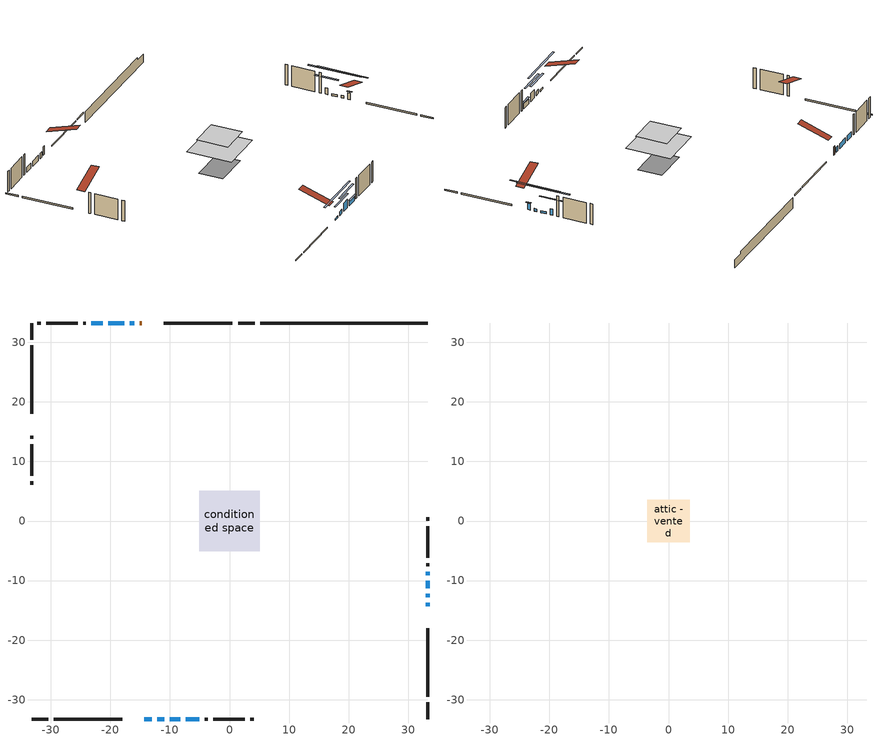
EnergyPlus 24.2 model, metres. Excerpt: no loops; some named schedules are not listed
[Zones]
conditioned space
 floor adiabatic (AdiabaticFloorConstruction): -5.06,-5.06 -5.06,5.06 5.06,5.06 5.06,-5.06 z3.13
 floor foundation (Slab1 construction): -4.27,-2.74 -4.27,2.74 4.27,2.74 4.27,-2.74 z-1.8
 wall outside (RimJoist1 construction): 4.27,33.24 1.43,33.24 / -33.24,-33.24 -30.4,-33.24 / -33.24,33.24 -33.24,30.4 / 33.24,-33.24 33.24,-30.4 z0.69:0.99
 wall outside (RimJoist2 construction): 0.5,33.24 -11,33.24 / -29.47,-33.24 -17.97,-33.24 / -33.24,29.47 -33.24,17.97 / 33.24,-29.47 33.24,-17.97 z0.69:0.99
 wall outside (AdiabaticWallConstruction 1): -14.69,33.24 -15.08,33.24 z0.69:2.72
 wall outside (AdiabaticWallConstruction): -16.01,33.24 -16.74,33.24 / -17.66,33.24 -20.37,33.24 / -21.3,33.24 -23.17,33.24 z0.69:1.91; 33.24,-14.28 33.24,-13.72 z0.69:2.22; 33.24,-12.79 33.24,-12.18 z0.69:1.3; -14.28,-33.24 -13.03,-33.24 / 33.24,-11.25 33.24,-10.01 z0.69:1.12; -12.1,-33.24 -10.98,-33.24 z0.69:1.71; -10.06,-33.24 -8.28,-33.24 z0.69:2.65; 33.24,-9.08 33.24,-8.49 z0.69:2.16; -7.35,-33.24 -5.06,-33.24 z0.69:1.78
 wall outside (Wall1 construction): -24.1,33.24 -24.55,33.24 / -4.13,-33.24 -3.68,-33.24 / -33.24,14.28 -33.24,13.82 / 33.24,-7.56 33.24,-7.11 z0.69:5.57
 wall outside (Wall2 construction): -25.48,33.24 -30.78,33.24 / -2.75,-33.24 2.55,-33.24 / -33.24,12.89 -33.24,7.59 / 33.24,-6.18 33.24,-0.88 z0.69:5.57
 wall outside (Wall3 construction): -31.71,33.24 -32.31,33.24 / 3.48,-33.24 4.08,-33.24 / -33.24,6.66 -33.24,6.07 / 33.24,0.05 33.24,0.65 z0.69:5.57
 wall foundation (FoundationWall1 construction): 5.19,33.24,-1.8 5.19,33.24,0.69 30.43,33.24,0.69 30.43,33.24,0.17 33.24,33.24,0.17 33.24,33.24,-1.8
 window (WindowConstruction 7): -16.01,33.24 -16.73,33.24 z0.69:1.91
 window (WindowConstruction 6): 33.24,-14.28 33.24,-13.72 z0.69:2.21
 window (WindowConstruction 8): 33.24,-12.79 33.24,-12.18 z0.69:1.3
 window (WindowConstruction 9): -14.28,-33.24 -13.03,-33.24 z0.69:1.12
 window (WindowConstruction 10): 33.24,-11.25 33.24,-10.01 z0.69:1.12
 window (WindowConstruction): -17.66,33.24 -20.37,33.24 z0.69:1.91
 window (WindowConstruction 1): -12.1,-33.24 -10.98,-33.24 z0.69:1.7
 window (WindowConstruction 2): -10.06,-33.24 -8.28,-33.24 z0.69:2.65
 window (WindowConstruction 3): 33.24,-9.08 33.24,-8.49 z0.69:2.16
 window (WindowConstruction 4): -21.3,33.24 -23.17,33.24 z0.69:1.91
 window (WindowConstruction 5): -7.35,-33.24 -5.06,-33.24 z0.69:1.78
 door (Door): -14.7,33.24 -15.08,33.24 z0.69:2.72
 ceiling adiabatic (AdiabaticFloorConstruction): 5.06,-5.06 5.06,5.06 -5.06,5.06 -5.06,-5.06 z3.13
attic - vented
 floor to conditioned space (Floor1 construction Reversed): -3.58,-3.58 -3.58,3.58 3.58,3.58 3.58,-3.58 z5.57
 roof outside (Roof1 construction): -13.77,33.24,5.57 -13.77,26.27,7.89 -11.93,26.27,7.89 -11.93,33.24,5.57; -15.2,-33.24,5.57 -15.2,-26.27,7.89 -17.04,-26.27,7.89 -17.04,-33.24,5.57; -33.24,15.2,5.57 -26.27,15.2,7.89 -26.27,17.04,7.89 -33.24,17.04,5.57; 33.24,-15.2,5.57 26.27,-15.2,7.89 26.27,-17.04,7.89 33.24,-17.04,5.57
shading: 33.24,-13.42 33.24,-14.57 33.54,-14.57 33.54,-13.42 z2.51; 33.24,-6.69 33.24,-18.28 33.54,-18.28 33.54,-6.69 z6.79; -7.54,-33.24 -19.76,-33.24 -19.76,-33.54 -7.54,-33.54 z6.61; 33.24,-4.52 33.24,-16.74 33.54,-16.74 33.54,-4.52 z6.61; -8.54,-33.24 -14.54,-33.24 -14.54,-33.54 -8.54,-33.54 z4.15; -5.84,-33.24 -12.5,-33.24 -12.5,-33.54 -5.84,-33.54 z5.09; 33.24,-6.05 33.24,-11.52 33.54,-11.52 33.54,-6.05 z4.6; -4.76,-33.24 -7.65,-33.24 -7.65,-33.54 -4.76,-33.54 z2.08
[Building]
Building 1: Terrain=Suburbs
[Site:Location]
Quebec Intl AP_QC: Latitude {deg}=46.8; Longitude {deg}=-71.38; Time Zone {hr}=-5; Elevation {m}=74; Keep Site Location Information=Yes
[Site:GroundTemperature:Shallow]
0.0108218, -2.24938, -2.43038, -1.3578, 2.94801, 7.23376, 10.9493, 13.303, 13.5029, 11.5886, 7.96783, 3.81355
[Site:WaterMainsTemperature]
Calculation Method=Schedule; Temperature Schedule=mains temperature schedule
[Material] Roughness=Rough; Thermal Absorptance=0.9
Name | Thickness {m} | Conductivity {W/m-K} | Density {kg/m3} | Specific Heat {J/kg-K} | Solar Absorptance | Visible Absorptance
asphalt or fiberglass shingles | 0.00635 | 0.162714 | 1121.4 | 1465.45 | 0.4 | 0.4
ceiling loosefill ins | 0.254 | 0.0480833 | 16.02 | 1046.75 | 0.7 | 0.7
ceiling stud and cavity | 0.1397 | 0.166325 | 65.682 | 1177.47 | 0.7 | 0.7
concrete 4.0 in. | 0.1016 | 1.803125 | 2242.8 | 837.4 | 0.7 | 0.7
concrete 8.0 in. | 0.2032 | 1.803125 | 2242.8 | 837.4 | 0.7 | 0.7
door material | 0.04445 | 0.053851 | 512.64 | 1214.23 | 0.7 | 0.7
exterior vertical ins | 0.0442575 | 0.029427 | 32.04 | 1214.23 | 0.7 | 0.7
floor covering | 0.0127 | 0.0433444 | 54.468 | 1339.84 | 0.6 | 0.6
floor rigid ins; wall rigid ins 1 | 0.512978 | 0.029427 | 32.04 | 1214.23 | 0.7 | 0.7
floor stud and cavity | 0.1397 | 1.75129 | 37.0049 | 1207.88 | 0.7 | 0.7
furniture material conditioned space 1 | 0.1524 | 0.115458 | 640.8 | 1214.23 | 0.6 | 0.6
gypsum board | 0.0127 | 0.160291 | 801 | 837.4 | 0.6 | 0.6
gypsum board 1 | 0.0127 | 0.160291 | 801 | 837.4 | 0.7 | 0.7
osb sheathing 0.5 in. | 0.0127 | 0.115458 | 512.64 | 1214.23 | 0.7 | 0.7
osb sheathing 0.75 in. | 0.01905 | 0.115458 | 512.64 | 1214.23 | 0.7 | 0.7
osb sheathing 2.0 in. | 0.0508 | 0.115458 | 512.64 | 1214.23 | 0.7 | 0.7
rim joist rigid ins; wall rigid ins | 0.051816 | 0.029427 | 32.04 | 1214.23 | 0.7 | 0.7
rim joist stud and cavity | 0.0508 | 0.528583 | 125.044 | 1163.47 | 0.6 | 0.6
rim joist stud and cavity 1 | 0.0508 | 0.0305104 | 125.044 | 1163.47 | 0.6 | 0.6
wall stud and cavity | 0.1397 | 0.155872 | 139.0536 | 1170.24 | 0.7 | 0.7
wall stud and cavity 1 | 0.1397 | 0.18281 | 139.0536 | 1170.24 | 0.7 | 0.7
wall stud and cavity 2 | 0.1397 | 0.155567 | 139.0536 | 1170.24 | 0.7 | 0.7
wall stud and cavity 3 | 0.0889 | 0.380278 | 52.3479 | 1209.89 | 0.7 | 0.7
wall stud and cavity 4 | 0.0889 | 0.391764 | 83.0341 | 1211.67 | 0.7 | 0.7
wood siding | 0.0254 | 0.102417 | 544.68 | 1172.36 | 0.4 | 0.4
wood siding 1; wood siding 2; wood siding 3 | 0.0254 | 0.102417 | 544.68 | 1172.36 | 0.7 | 0.7
[WindowMaterial:SimpleGlazingSystem]
Name | U-Factor {W/m2-K} | Solar Heat Gain Coefficient
WindowMaterial | 2.90032 | 0.65
WindowMaterial 1 | 2.949721 | 0.58
WindowMaterial 2 | 2.98152 | 0.59
WindowMaterial 3 | 2.98606 | 0.53
WindowMaterial 4 | 2.94859 | 0.58
WindowMaterial 5 | 2.94461 | 0.59
WindowMaterial 6 | 2.99117 | 0.53
WindowMaterial 7 | 2.97414 | 0.62
WindowMaterial 8 | 3.07975 | 0.4
WindowMaterial 9 | 3.04511 | 0.44
[Construction]
AdiabaticFloorConstruction: floor stud and cavity, floor rigid ins, osb sheathing 0.75 in., floor covering
AdiabaticWallConstruction: wood siding 2, wall rigid ins 1, wall stud and cavity 3, gypsum board
AdiabaticWallConstruction 1: wood siding 3, wall rigid ins 1, wall stud and cavity 3, gypsum board
Door: door material
Floor1 construction Reversed: gypsum board, ceiling stud and cavity, ceiling loosefill ins
FoundationWall1 construction: concrete 8.0 in., gypsum board 1
furniture construction conditioned space 1: furniture material conditioned space 1
PartitionWallConstruction: gypsum board, wall stud and cavity 4, gypsum board
RimJoist1 construction: wood siding 1, rim joist rigid ins, osb sheathing 2.0 in., rim joist stud and cavity
RimJoist2 construction: wood siding 1, osb sheathing 2.0 in., rim joist stud and cavity 1
Roof1 construction: asphalt or fiberglass shingles
Slab1 construction: concrete 4.0 in.
Wall1 construction: wood siding, wall rigid ins, osb sheathing 0.5 in., wall stud and cavity, gypsum board
Wall2 construction: wood siding, wall rigid ins, osb sheathing 0.5 in., wall stud and cavity 1, gypsum board
Wall3 construction: wood siding, wall rigid ins, osb sheathing 0.5 in., wall stud and cavity 2, gypsum board
WindowConstruction: WindowMaterial
WindowConstruction 1: WindowMaterial 1
WindowConstruction 10; WindowConstruction 9: WindowMaterial 9
WindowConstruction 2: WindowMaterial 2
WindowConstruction 3: WindowMaterial 3
WindowConstruction 4: WindowMaterial 4
WindowConstruction 5: WindowMaterial 5
WindowConstruction 6: WindowMaterial 6
WindowConstruction 7: WindowMaterial 7
WindowConstruction 8: WindowMaterial 8
[Zone] Multiplier=1; Part of Total Floor Area=Yes
Name | Volume {m3}
attic - vented | 19.3031
conditioned space | 393.4
[Space]
Name | Zone | Volume {m3}
attic - vented 1 | attic - vented | 19.3031
conditioned space 1 | conditioned space | 393.4
[ZoneInfiltration:EffectiveLeakageArea]
infil attic - vented 1: Zone or Space=attic - vented 1; Schedule=Always On Discrete; Effective Air Leakage Area {cm2}=1890.09; Stack Coefficient=0.000161531; Wind Coefficient=8.58713e-06
[ZoneMixing]
whole house fan mix: Zone or Space=attic - vented; Schedule=Always On Continuous; Design Flow Rate Calculation Method=Flow/Zone; Design Flow Rate {m3/s}=0; Source Zone or Space=conditioned space
[SurfaceProperty:ExposedFoundationPerimeter]
Slab1: Exposed Perimeter Calculation Method=TotalExposedPerimeter; Total Exposed Perimeter {m}=28.042
[InternalMass] Zone or ZoneList=conditioned space; Space or SpaceList=conditioned space 1
Name | Construction | Surface Area {m2}
furniture mass conditioned space 1 | furniture construction conditioned space 1 | 59.6878
partition wall mass | PartitionWallConstruction | 149.22
[Lights]
interior lighting: Zone or ZoneList or Space or SpaceList=conditioned space 1; Schedule=interior lighting schedule; Design Level Calculation Method=LightingLevel; Lighting Level {W}=343.2; Return Air Fraction=0; Fraction Radiant=0.6; Fraction Visible=0.2; Fraction Replaceable=1
[People]
occupants: Zone or ZoneList or Space or SpaceList=conditioned space 1; Number of People Schedule=occupants schedule; Number of People Calculation Method=People; Number of People=3; Fraction Radiant=0.314171; Sensible Heat Fraction=0.56303; Activity Level Schedule=occupants activity schedule; Carbon Dioxide Generation Rate {m3/s-W}=0; Enable ASHRAE 55 Comfort Warnings=No; Mean Radiant Temperature Calculation Type=EnclosureAveraged
[ElectricEquipment] Zone or ZoneList or Space or SpaceList=conditioned space 1; Design Level Calculation Method=EquipmentLevel
Name | Schedule | Design Level {W} | Fraction Latent | Fraction Radiant | Fraction Lost
clothes dryer | clothes dryer schedule | 140.772 | 0.015 | 0.081 | 0.85
clothes washer | clothes washer schedule | 32.1985 | 0.03 | 0.162 | 0.7
cooking range | cooking range schedule | 215.147 | 0.08 | 0.432 | 0.2
dishwasher | dishwasher schedule | 66.8632 | 0.3 | 0.18 | 0.4
fridge | fridge schedule | 72.9452 | 0 | 0.6 | 0
mech vent bath fan 0 | mech vent bath fan 0 schedule | 50.2 | 0 | 0 | 1
mech vent bath fan 1 | mech vent bath fan 1 schedule | 50.2 | 0 | 0 | 1
mech vent house fan | mech vent house fan schedule | 0 | 0 | 0 | 1
mech vent house fan cfis | mech vent house fan cfis schedule | 0 | 0 | 0 | 0
mech vent range fan 0 | mech vent range fan 0 schedule | 57 | 0 | 0 | 1
misc plug loads | misc plug loads schedule | 494.7 | 0.045 | 0.513 | 0.1
whole house fan | Always On Discrete | 0 | 0 | 0 | 1
[OtherEquipment] Zone or ZoneList or Space or SpaceList=conditioned space 1; Design Level Calculation Method=EquipmentLevel
Name | Fuel Type | Schedule | Design Level {W} | Fraction Latent | Fraction Radiant | Fraction Lost
clothes dryer 1 | Electricity | clothes dryer schedule | 0 | 0.015 | 0.081 | 0.85
cooking range 1 | Electricity | cooking range schedule | 0 | 0.08 | 0.432 | 0.2
general water use latent | None | general water use schedule | 62.594 | 1 | 0 | 0
general water use sensible | None | general water use schedule | -61.6891 | 0 | 0.6 | 0
mech vent house fan latent load | None | Always On Discrete | 0 | 1 | 0 | 0
mech vent house fan sensible load | None | Always On Discrete | 0 | 0 | 0 | 0
water heater energy adjustment1 | Electricity | Always On Discrete | 0.01 | 0 | 0 | 1
[ZoneInfiltration:DesignFlowRate] Zone or ZoneList or Space or SpaceList=conditioned space 1; Schedule=Always On Discrete; Design Flow Rate Calculation Method=Flow/Zone; Design Flow Rate {m3/s}=0
infil flow; natural vent flow; whole house fan flow
[ZoneControl:Thermostat]
conditioned space Thermostat: Zone or ZoneList=conditioned space; Control Type Schedule=conditioned space Thermostat Schedule; Control 1=conditioned space temperature setpoint; Temperature Difference Between Cutout And Setpoint {deltaC}=0
[ZoneHVAC:Baseboard:Convective:Electric]
electric baseboard: Availability Schedule=Always On Discrete; Heating Design Capacity {W}=7773.12; Efficiency=1
[Zone equipment]
conditioned space: electric baseboard
[Foundation:Kiva]
Foundation Kiva 1: Initial Indoor Air Temperature {C}=18; Wall Height Above Grade {m}=0.690006; Wall Depth Below Slab {m}=0.2032; Custom Block Material Name 1=exterior vertical ins; Custom Block Depth 1 {m}=2.49; Custom Block X Position 1 {m}=0.2159; Custom Block Z Position 1 {m}=0
[Foundation:Kiva:Settings]
Soil Conductivity {W/m-K}=0.849921; Soil Density {kg/m3}=1842.3; Soil Specific Heat {J/kg-K}=418.7; Ground Solar Absorptivity=0.9; Ground Thermal Absorptivity=0.9; Ground Surface Roughness {m}=0.03; Far-Field Width {m}=40; Deep-Ground Boundary Condition=ZeroFlux; Deep-Ground Depth {m}=40; Minimum Cell Dimension {m}=0.2; Maximum Cell Growth Coefficient=3; Simulation Timestep=Timestep
[Exterior:Lights]
exterior lighting: Schedule=exterior lighting schedule; Design Level {W}=75.6
[EnergyManagementSystem:GlobalVariable]
infil_program_Qfan
infil_program_Qinf
natural_vent_program_Qnv
natural_vent_program_Qwhf
[EnergyManagementSystem:Sensor]
Name | Output:Variable or Output:Meter Index Key | Output:Variable or Output:Meter
airflow_gain | infil flow | Infiltration Sensible Heat Gain Energy
airflow_gain_1 | natural vent flow | Infiltration Sensible Heat Gain Energy
airflow_gain_2 | whole house fan flow | Infiltration Sensible Heat Gain Energy
airflow_loss | infil flow | Infiltration Sensible Heat Loss Energy
airflow_loss_1 | natural vent flow | Infiltration Sensible Heat Loss Energy
airflow_loss_2 | whole house fan flow | Infiltration Sensible Heat Loss Energy
clg_load_cond |  | Cooling:EnergyTransfer:Zone:CONDITIONED SPACE
clg_sp_s; clg_sp_s_1 | cooling setpoint | Schedule Value
clothes_dryer_exhaust_0_sch_s | clothes dryer exhaust 0 schedule | Schedule Value
conditioned_space_clg_unmet_s | conditioned space | Zone Cooling Setpoint Not Met Time
conditioned_space_htg_unmet_s | conditioned space | Zone Heating Setpoint Not Met Time
cool_season | cooling season schedule | Schedule Value
fridge_tin_s | conditioned space | Zone Mean Air Temperature
htg_load_cond |  | Heating:EnergyTransfer:Zone:CONDITIONED SPACE
htg_sp_s; htg_sp_s_1 | heating setpoint | Schedule Value
ig_ee_conv | clothes dryer | Electric Equipment Convective Heating Energy
ig_ee_conv_2 | cooking range | Electric Equipment Convective Heating Energy
ig_ee_conv_4 | fridge | Electric Equipment Convective Heating Energy
ig_ee_conv_5 | misc plug loads | Electric Equipment Convective Heating Energy
ig_ee_conv_6 | whole house fan | Electric Equipment Convective Heating Energy
ig_ee_rad | clothes dryer | Electric Equipment Radiant Heating Energy
ig_ee_rad_2 | cooking range | Electric Equipment Radiant Heating Energy
ig_ee_rad_4 | fridge | Electric Equipment Radiant Heating Energy
ig_ee_rad_5 | misc plug loads | Electric Equipment Radiant Heating Energy
ig_ee_rad_6 | whole house fan | Electric Equipment Radiant Heating Energy
ig_lgt_conv | interior lighting | Lights Convective Heating Energy
ig_lgt_rad | interior lighting | Lights Radiant Heating Energy
ig_lgt_vis | interior lighting | Lights Visible Radiation Heating Energy
ig_oe_conv | clothes dryer 1 | Other Equipment Convective Heating Energy
ig_oe_conv_1 | cooking range 1 | Other Equipment Convective Heating Energy
ig_oe_conv_2 | general water use latent | Other Equipment Convective Heating Energy
ig_oe_conv_3 | general water use sensible | Other Equipment Convective Heating Energy
ig_oe_conv_4 | water heater energy adjustment1 | Other Equipment Convective Heating Energy
ig_oe_rad | clothes dryer 1 | Other Equipment Radiant Heating Energy
ig_oe_rad_1 | cooking range 1 | Other Equipment Radiant Heating Energy
ig_oe_rad_2 | general water use latent | Other Equipment Radiant Heating Energy
ig_oe_rad_3 | general water use sensible | Other Equipment Radiant Heating Energy
ig_oe_rad_4 | water heater energy adjustment1 | Other Equipment Radiant Heating Energy
ig_ppl_conv | occupants | People Convective Heating Energy
ig_ppl_rad | occupants | People Radiant Heating Energy
im_conv | furniture mass conditioned space 1 | Surface Inside Face Convection Heat Gain Energy
im_conv_1 | partition wall mass | Surface Inside Face Convection Heat Gain Energy
im_ig | furniture mass conditioned space 1 | Surface Inside Face Internal Gains Radiation Heat Gain Energy
im_ig_1 | partition wall mass | Surface Inside Face Internal Gains Radiation Heat Gain Energy
im_lgt | furniture mass conditioned space 1 | Surface Inside Face Lights Radiation Heat Gain Energy
im_lgt_1 | partition wall mass | Surface Inside Face Lights Radiation Heat Gain Energy
im_sol | furniture mass conditioned space 1 | Surface Inside Face Solar Radiation Heat Gain Energy
im_sol_1 | partition wall mass | Surface Inside Face Solar Radiation Heat Gain Energy
im_surf | furniture mass conditioned space 1 | Surface Inside Face Net Surface Thermal Radiation Heat Gain Energy
im_surf_1 | partition wall mass | Surface Inside Face Net Surface Thermal Radiation Heat Gain Energy
mech_vent_bath_fan_0_sch_s | mech vent bath fan 0 schedule | Schedule Value
mech_vent_bath_fan_1_sch_s | mech vent bath fan 1 schedule | Schedule Value
mech_vent_range_fan_0_sch_s | mech vent range fan 0 schedule | Schedule Value
mv_conv | mech vent bath fan 0 | Electric Equipment Convective Heating Energy
mv_conv_1 | mech vent bath fan 1 | Electric Equipment Convective Heating Energy
mv_conv_2 | mech vent house fan | Electric Equipment Convective Heating Energy
mv_conv_3 | mech vent house fan cfis | Electric Equipment Convective Heating Energy
mv_conv_4 | mech vent range fan 0 | Electric Equipment Convective Heating Energy
mv_conv_5 | mech vent house fan latent load | Other Equipment Convective Heating Energy
mv_conv_6 | mech vent house fan sensible load | Other Equipment Convective Heating Energy
mv_rad | mech vent bath fan 0 | Electric Equipment Radiant Heating Energy
mv_rad_1 | mech vent bath fan 1 | Electric Equipment Radiant Heating Energy
mv_rad_2 | mech vent house fan | Electric Equipment Radiant Heating Energy
mv_rad_3 | mech vent house fan cfis | Electric Equipment Radiant Heating Energy
mv_rad_4 | mech vent range fan 0 | Electric Equipment Radiant Heating Energy
mv_rad_5 | mech vent house fan latent load | Other Equipment Radiant Heating Energy
mv_rad_6 | mech vent house fan sensible load | Other Equipment Radiant Heating Energy
natural_vent_s | natural vent schedule | Schedule Value
out_pb_s |  | Site Outdoor Air Barometric Pressure
out_wt_s |  | Site Outdoor Air Humidity Ratio
site_vw_s |  | Site Wind Speed
ss_back_out | Window1 | Surface Window Shortwave from Zone Back Out Window Heat Transfer Rate
ss_back_out_1 | Window10 | Surface Window Shortwave from Zone Back Out Window Heat Transfer Rate
ss_back_out_10 | Window8 | Surface Window Shortwave from Zone Back Out Window Heat Transfer Rate
ss_back_out_2 | Window11 | Surface Window Shortwave from Zone Back Out Window Heat Transfer Rate
ss_back_out_3 | Window12 | Surface Window Shortwave from Zone Back Out Window Heat Transfer Rate
ss_back_out_4 | Window13 | Surface Window Shortwave from Zone Back Out Window Heat Transfer Rate
ss_back_out_5 | Window2 | Surface Window Shortwave from Zone Back Out Window Heat Transfer Rate
ss_back_out_6 | Window3 | Surface Window Shortwave from Zone Back Out Window Heat Transfer Rate
ss_back_out_7 | Window4 | Surface Window Shortwave from Zone Back Out Window Heat Transfer Rate
ss_back_out_8 | Window5 | Surface Window Shortwave from Zone Back Out Window Heat Transfer Rate
ss_back_out_9 | Window6 | Surface Window Shortwave from Zone Back Out Window Heat Transfer Rate
ss_conv | Door1 | Surface Inside Face Convection Heat Gain Energy
ss_conv_1 | Window1 | Surface Inside Face Convection Heat Gain Energy
ss_conv_10 | Window6 | Surface Inside Face Convection Heat Gain Energy
ss_conv_11 | Window8 | Surface Inside Face Convection Heat Gain Energy
ss_conv_2 | Window10 | Surface Inside Face Convection Heat Gain Energy
ss_conv_3 | Window11 | Surface Inside Face Convection Heat Gain Energy
ss_conv_4 | Window12 | Surface Inside Face Convection Heat Gain Energy
ss_conv_5 | Window13 | Surface Inside Face Convection Heat Gain Energy
ss_conv_6 | Window2 | Surface Inside Face Convection Heat Gain Energy
ss_conv_7 | Window3 | Surface Inside Face Convection Heat Gain Energy
ss_conv_8 | Window4 | Surface Inside Face Convection Heat Gain Energy
ss_conv_9 | Window5 | Surface Inside Face Convection Heat Gain Energy
ss_ig | Door1 | Surface Inside Face Internal Gains Radiation Heat Gain Energy
ss_ig_1 | Window1 | Surface Inside Face Internal Gains Radiation Heat Gain Energy
ss_ig_10 | Window6 | Surface Inside Face Internal Gains Radiation Heat Gain Energy
ss_ig_11 | Window8 | Surface Inside Face Internal Gains Radiation Heat Gain Energy
ss_ig_2 | Window10 | Surface Inside Face Internal Gains Radiation Heat Gain Energy
ss_ig_3 | Window11 | Surface Inside Face Internal Gains Radiation Heat Gain Energy
ss_ig_4 | Window12 | Surface Inside Face Internal Gains Radiation Heat Gain Energy
ss_ig_5 | Window13 | Surface Inside Face Internal Gains Radiation Heat Gain Energy
ss_ig_6 | Window2 | Surface Inside Face Internal Gains Radiation Heat Gain Energy
ss_ig_7 | Window3 | Surface Inside Face Internal Gains Radiation Heat Gain Energy
ss_ig_8 | Window4 | Surface Inside Face Internal Gains Radiation Heat Gain Energy
ss_ig_9 | Window5 | Surface Inside Face Internal Gains Radiation Heat Gain Energy
ss_lgt | Door1 | Surface Inside Face Lights Radiation Heat Gain Energy
ss_sol | Door1 | Surface Inside Face Solar Radiation Heat Gain Energy
ss_surf | Door1 | Surface Inside Face Net Surface Thermal Radiation Heat Gain Energy
ss_surf_1 | Window1 | Surface Inside Face Net Surface Thermal Radiation Heat Gain Energy
ss_surf_10 | Window6 | Surface Inside Face Net Surface Thermal Radiation Heat Gain Energy
ss_surf_11 | Window8 | Surface Inside Face Net Surface Thermal Radiation Heat Gain Energy
ss_surf_2 | Window10 | Surface Inside Face Net Surface Thermal Radiation Heat Gain Energy
ss_surf_3 | Window11 | Surface Inside Face Net Surface Thermal Radiation Heat Gain Energy
ss_surf_4 | Window12 | Surface Inside Face Net Surface Thermal Radiation Heat Gain Energy
ss_surf_5 | Window13 | Surface Inside Face Net Surface Thermal Radiation Heat Gain Energy
ss_surf_6 | Window2 | Surface Inside Face Net Surface Thermal Radiation Heat Gain Energy
ss_surf_7 | Window3 | Surface Inside Face Net Surface Thermal Radiation Heat Gain Energy
ss_surf_8 | Window4 | Surface Inside Face Net Surface Thermal Radiation Heat Gain Energy
ss_surf_9 | Window5 | Surface Inside Face Net Surface Thermal Radiation Heat Gain Energy
ss_trans_in | Window1 | Surface Window Transmitted Solar Radiation Rate
ss_trans_in_1 | Window10 | Surface Window Transmitted Solar Radiation Rate
ss_trans_in_10 | Window8 | Surface Window Transmitted Solar Radiation Rate
ss_trans_in_2 | Window11 | Surface Window Transmitted Solar Radiation Rate
ss_trans_in_3 | Window12 | Surface Window Transmitted Solar Radiation Rate
ss_trans_in_4 | Window13 | Surface Window Transmitted Solar Radiation Rate
ss_trans_in_5 | Window2 | Surface Window Transmitted Solar Radiation Rate
ss_trans_in_6 | Window3 | Surface Window Transmitted Solar Radiation Rate
ss_trans_in_7 | Window4 | Surface Window Transmitted Solar Radiation Rate
ss_trans_in_8 | Window5 | Surface Window Transmitted Solar Radiation Rate
ss_trans_in_9 | Window6 | Surface Window Transmitted Solar Radiation Rate
ss_trans_out | Window1 | Surface Inside Face Initial Transmitted Diffuse Transmitted Out Window Solar Radiation Rate
ss_trans_out_1 | Window10 | Surface Inside Face Initial Transmitted Diffuse Transmitted Out Window Solar Radiation Rate
ss_trans_out_10 | Window8 | Surface Inside Face Initial Transmitted Diffuse Transmitted Out Window Solar Radiation Rate
ss_trans_out_2 | Window11 | Surface Inside Face Initial Transmitted Diffuse Transmitted Out Window Solar Radiation Rate
ss_trans_out_3 | Window12 | Surface Inside Face Initial Transmitted Diffuse Transmitted Out Window Solar Radiation Rate
ss_trans_out_4 | Window13 | Surface Inside Face Initial Transmitted Diffuse Transmitted Out Window Solar Radiation Rate
ss_trans_out_5 | Window2 | Surface Inside Face Initial Transmitted Diffuse Transmitted Out Window Solar Radiation Rate
ss_trans_out_6 | Window3 | Surface Inside Face Initial Transmitted Diffuse Transmitted Out Window Solar Radiation Rate
